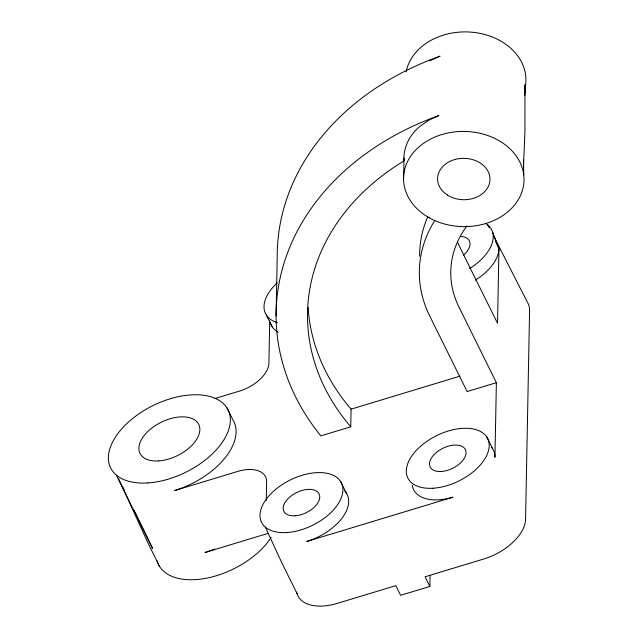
<?xml version="1.0" encoding="UTF-8"?>
<svg xmlns="http://www.w3.org/2000/svg" width="638" height="638" viewBox="0 0 638 638"><rect width="100%" height="100%" fill="white"/><g stroke="black" fill="none" stroke-linecap="round" stroke-linejoin="round"><path stroke-width="0.96" d="M266.269 500.383L266.628 481.818A31.429 17.824 -26.3 0 0 237.735 471.418L174.349 490.63A65.483 37.132 -26.3 0 0 232.655 419.421L226.913 407.818M269.714 321.026L268.909 363.038A31.429 17.824 -26.3 0 1 239.282 391.166L214.679 398.614M276.079 316.025L277.219 256.635A280.281 221.466 1.1 0 1 440.068 56.16L429.789 60.865M350.756 426.806A248.844 196.624 1.1 0 1 403.998 160.928A60.243 47.603 1.1 0 1 419.764 126.468L428.648 120.255L438.928 115.558A280.281 221.466 1.1 0 0 320.834 435.874L350.756 426.806L351.099 409.149A248.844 196.624 1.1 0 1 308.122 307.277M404.053 157.985L403.551 179.78M296.67 592.096A44.532 25.249 -26.3 0 0 337.311 603.373L395.823 585.644L400.608 595.31L429.868 586.45L430.076 575.516M466.801 226.067A117.871 93.14 1.1 0 0 458.905 306.966L496.38 382.688L494.944 457.326A44.532 25.249 -26.3 0 0 491.579 447.31M524.763 89.551L524.97 84.726L524.962 130.591L523.447 167.419M524.763 95.477L525.696 84.12A60.243 47.603 1.1 0 0 472.83 32.291A60.243 47.603 1.1 0 0 406.119 71.982M351.099 409.149L459.831 376.205M496.38 382.688L467.12 391.549L429.645 315.826A149.308 117.974 1.1 0 1 434.701 220.612M268.359 533.296L204.973 552.508A65.483 37.132 -26.3 0 0 214.695 549.047M489.29 227.702L487.918 225.086L488.74 226.833M493.397 235.55L527.259 301.957A44.532 25.249 -26.3 0 1 529.58 310.531L525.576 519.204A44.532 25.249 -26.3 0 1 483.604 559.048L425.083 576.776L429.868 586.45M486.882 437.15L492.632 448.753M266.349 315.068L272.091 326.664M340.596 481.467L346.338 493.07M116.204 474.951L152.57 548.433L134.012 510.041M159.683 566.664L148.199 543.456L118.676 478.835M297.085 593.723L281.159 561.392L265.312 527.124M123.222 487.719L124.091 489.505M495.279 240.797L498.956 248.653L497.52 323.291L460.046 247.576A117.871 93.14 1.1 0 1 457.326 241.467M492.672 232.503L498.956 248.653A44.532 25.249 -26.3 0 1 475.374 280.13M523.527 159.899L523.742 174.86M344.695 490.957A44.532 25.249 -26.3 0 1 306.687 541.495L452.972 497.169A44.532 25.249 -26.3 0 1 412.196 485.055M485.606 223.412A44.532 25.249 -26.3 0 1 469.632 268.526M277.53 322.668A44.532 25.249 -26.3 0 1 277.195 282.905M461.107 236.411A19.642 11.141 -26.3 0 1 463.34 255.272M278.232 332.231A44.532 25.249 -26.3 0 1 270.305 322.637M271.182 537.348A65.483 37.132 -26.3 0 1 207.454 577.996A65.483 37.132 -26.3 0 1 157.06 560.738M419.668 256.181A149.308 117.974 1.1 0 1 427.843 216.537M447.445 195.092A26.198 20.695 1.1 0 0 489.681 182.301A26.198 20.695 1.1 0 0 454.208 159.691A26.198 20.695 1.1 0 0 447.445 195.092M429.191 217.757A60.243 47.603 1.1 0 0 523.79 183.64A60.243 47.603 1.1 0 0 438.354 135.687A60.243 47.603 1.1 0 0 429.191 217.757M286.797 532.539A44.532 25.249 -26.3 0 0 342.383 485.494A44.532 25.249 -26.3 0 0 275.225 489.769A44.532 25.249 -26.3 0 0 286.797 532.539M433.09 488.222A44.532 25.249 -26.3 0 0 488.668 441.177A44.532 25.249 -26.3 0 0 421.519 445.452A44.532 25.249 -26.3 0 0 433.09 488.222M441.289 471.49A19.642 11.141 -26.3 0 0 465.804 450.731A19.642 11.141 -26.3 0 0 436.185 452.621A19.642 11.141 -26.3 0 0 441.289 471.49M147.801 482.926A65.483 37.132 -26.3 0 0 229.536 413.743A65.483 37.132 -26.3 0 0 130.782 420.027A65.483 37.132 -26.3 0 0 147.801 482.926M294.995 515.815A19.642 11.141 -26.3 0 0 319.518 495.056A19.642 11.141 -26.3 0 0 289.891 496.946A19.642 11.141 -26.3 0 0 294.995 515.815M158.591 460.907A32.745 18.566 -26.3 0 0 199.455 426.32A32.745 18.566 -26.3 0 0 150.082 429.462A32.745 18.566 -26.3 0 0 158.591 460.907"/></g></svg>
